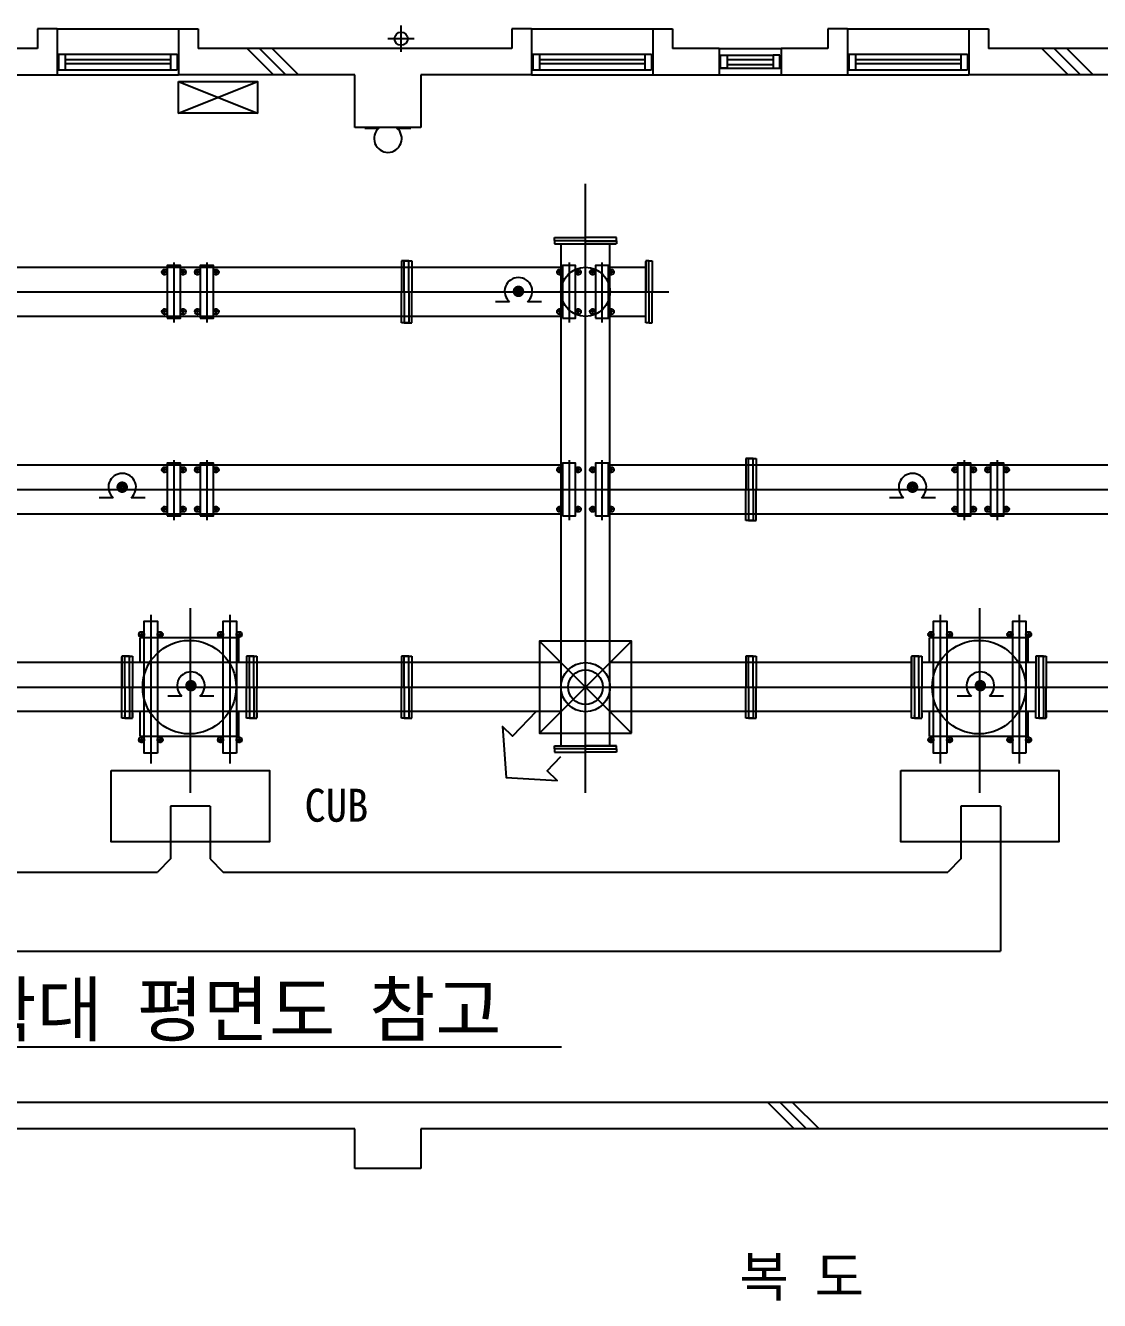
# Model space of a CAD drawing. Header units: millimetres. Extents: x -65013 to -1333, y -375790 to -325797.
# Drawn here: x -21527 to -13374, y -359687 to -350010 of the extents above; entities that cross this region are included whole.
import ezdxf
from ezdxf.enums import TextEntityAlignment as Align

# ---------------------------------------------------------------- set-up
doc = ezdxf.new("R2010")
doc.units = ezdxf.units.MM
for name, color, linetype in [('TZ-BASE', 253, 'Continuous'), ('TZ-LEAL', 1, 'Continuous'), ('TZ-LEAT', 3, 'Continuous')]:
    doc.layers.add(name, color=color, linetype=linetype)
doc.styles.get("Standard").update_dxf_attribs({"font": 'GulimChe.ttf'})
doc.linetypes.add('BATTINB', pattern='A,0,-0.0025,[134,GulimChe.ttf,S=0.0025,R=0,X=-0.0025,Y=0.01],-0.005,[134,GulimChe.ttf,S=0.0025,R=180,X=0.0025,Y=0.01],-0.0025', length=0.01)
doc.dimstyles.new('D80', dxfattribs={"dimscale": 80, "dimtxt": 3, "dimasz": 2.5, "dimexe": 0.5, "dimexo": 0.5, "dimgap": 0.5, "dimtad": 1, "dimdec": 0, "dimzin": 1, "dimdsep": 46, "dimlunit": 6, "dimtxsty": 'Standard', "dimcen": 1, "dimclrd": 1, "dimclre": 1, "dimclrt": 3, "dimadec": 0, "dimazin": 0, "dimtfac": 1, "dimtdec": 0, "dimtix": 1, "dimtmove": 2, "dimatfit": 3, "dimfxl": 0, "dimtvp": 2, "dimlwd": -1, "dimlwe": -1, "dimarcsym": 0})

msp = doc.modelspace()

# ---------------------------------------------------------------- linework, layer by layer
at = {"layer": 'TZ-BASE'}
for p, q in [((-18676, -350209.8), (-18676, -350009.8)), ((-21286, -350034.8), (-21436, -350034.8)), ((-21436, -350034.8), (-21436, -350184.8)), ((-21286, -350034.8), (-20366, -350034.8)), ((-21286, -350034.8), (-21286, -350384.8)), ((-20366, -350034.8), (-20366, -350384.8)), ((-20366, -350034.8), (-20216, -350034.8)), ((-20216, -350034.8), (-20216, -350184.8)), ((-18576, -350109.8), (-18776, -350109.8)), ((-17686, -350034.8), (-17836, -350034.8)), ((-17836, -350034.8), (-17836, -350184.8)), ((-17686, -350034.8), (-16766, -350034.8)), ((-17686, -350034.8), (-17686, -350384.8)), ((-16766, -350034.8), (-16766, -350384.8)), ((-16766, -350034.8), (-16616, -350034.8)), ((-16616, -350034.8), (-16616, -350184.8)), ((-15286, -350034.8), (-15436, -350034.8)), ((-15436, -350034.8), (-15436, -350184.8)), ((-15286, -350034.8), (-14366, -350034.8)), ((-15286, -350034.8), (-15286, -350384.8)), ((-14366, -350034.8), (-14366, -350384.8)), ((-14366, -350034.8), (-14216, -350034.8)), ((-14216, -350034.8), (-14216, -350184.8)), ((-21436, -350184.8), (-21791, -350184.8)), ((-17836, -350184.8), (-20216, -350184.8)), ((-19844.2, -350184.8), (-19644.2, -350384.8)), ((-19750, -350184.8), (-19550, -350384.8)), ((-19655.7, -350184.8), (-19455.7, -350384.8)), ((-16261, -350184.8), (-16616, -350184.8)), ((-16261, -350184.8), (-15791, -350184.8)), ((-16261, -350184.8), (-16261, -350384.8)), ((-15436, -350184.8), (-15791, -350184.8)), ((-15791, -350184.8), (-15791, -350384.8)), ((-11836, -350184.8), (-14216, -350184.8)), ((-13811.4, -350184.8), (-13611.4, -350384.8)), ((-13717.1, -350184.8), (-13517.1, -350384.8)), ((-13622.8, -350184.8), (-13422.8, -350384.8)), ((-21276, -350226.4), (-20376, -350226.4)), ((-21276, -350226.4), (-21276, -350346.4)), ((-21226, -350226.4), (-21226, -350346.4)), ((-21226, -350268), (-20426, -350268)), ((-21226, -350298), (-20426, -350298)), ((-20426, -350226.4), (-20426, -350346.4)), ((-20376, -350226.4), (-20376, -350346.4)), ((-17676, -350226.4), (-16776, -350226.4)), ((-17676, -350226.4), (-17676, -350346.4)), ((-17626, -350226.4), (-17626, -350346.4)), ((-17626, -350268), (-16826, -350268)), ((-17626, -350298), (-16826, -350298)), ((-16826, -350226.4), (-16826, -350346.4)), ((-16776, -350226.4), (-16776, -350346.4)), ((-16251, -350234.8), (-15851, -350234.8)), ((-16201, -350268.2), (-15851, -350268.2)), ((-16201, -350306.5), (-15851, -350306.5)), ((-15276, -350226.4), (-14376, -350226.4)), ((-15276, -350226.4), (-15276, -350346.4)), ((-15226, -350226.4), (-15226, -350346.4)), ((-15226, -350268), (-14426, -350268)), ((-15226, -350298), (-14426, -350298)), ((-14426, -350226.4), (-14426, -350346.4)), ((-14376, -350226.4), (-14376, -350346.4)), ((-21791, -350384.8), (-21286, -350384.8)), ((-21286, -350384.8), (-20366, -350384.8)), ((-21276, -350346.4), (-20376, -350346.4)), ((-19026, -350384.8), (-20366, -350384.8)), ((-19026, -350784.8), (-19026, -350384.8)), ((-18526, -350384.8), (-18526, -350784.8)), ((-17686, -350384.8), (-18526, -350384.8)), ((-17686, -350384.8), (-16766, -350384.8)), ((-17676, -350346.4), (-16776, -350346.4)), ((-16766, -350384.8), (-16261, -350384.8)), ((-16261, -350384.8), (-15791, -350384.8)), ((-16251, -350334.8), (-15851, -350334.8)), ((-15791, -350384.8), (-15286, -350384.8)), ((-15286, -350384.8), (-14366, -350384.8)), ((-15276, -350346.4), (-14376, -350346.4)), ((-13026, -350384.8), (-14366, -350384.8)), ((-20366, -350674.8), (-19766, -350434.8)), ((-20366, -350434.8), (-19766, -350674.8)), ((-18526, -350784.8), (-19026, -350784.8)), ((-18951, -350788), (-18844.5, -350788)), ((-18707.5, -350788), (-18601, -350788)), ((-18707.5, -350788), (-18601, -350788)), ((-17276, -355834), (-17276, -351211.8)), ((-17511, -351642.1), (-17511, -351620.1)), ((-17511, -351620.1), (-17276, -351620.1)), ((-17511, -351645.1), (-17511, -351667.1)), ((-17479, -351645.1), (-17510, -351645.1)), ((-17276, -351645.1), (-17510, -351645.1)), ((-17041, -351620.1), (-17276, -351620.1)), ((-17276, -351645.1), (-17042, -351645.1)), ((-17073.1, -351645.1), (-17042, -351645.1)), ((-17041, -351645.1), (-17041, -351620.1)), ((-17041, -351645.1), (-17041, -351667.1)), ((-17511, -351667.1), (-17276, -351667.1)), ((-17511, -351667.1), (-17276, -351667.1)), ((-17506, -351667.1), (-17276, -351667.1)), ((-17462, -351667.1), (-17462, -355477.4)), ((-17041, -351667.1), (-17276, -351667.1)), ((-17276, -351667.1), (-17046, -351667.1)), ((-17090, -355477.4), (-17090, -351667.1)), ((-17090, -351667.1), (-17046, -351667.1)), ((-17462, -351845.6), (-34770.8, -351845.6)), ((-20471.5, -351906.9), (-20471.5, -351856.3)), ((-20401, -351807.7), (-20401, -352265.1)), ((-20330.6, -351906.9), (-20330.6, -351856.3)), ((-20221.5, -351906.9), (-20221.5, -351856.3)), ((-20151, -351807.7), (-20151, -352265.1)), ((-20080.6, -351906.9), (-20080.6, -351856.3)), ((-18651.7, -351796.6), (-18673.7, -351796.6)), ((-18673.7, -351796.6), (-18673.7, -352031.6)), ((-18651.7, -351806.6), (-18651.7, -351797.6)), ((-18651.7, -352031.6), (-18651.7, -351797.6)), ((-18617.7, -351796.6), (-18650.7, -351796.6)), ((-18650.7, -351796.6), (-18617.7, -351796.6)), ((-18650.7, -351796.6), (-18617.7, -351796.6)), ((-18617.7, -351796.6), (-18650.7, -351796.6)), ((-18616.7, -351796.6), (-18594.7, -351796.6)), ((-18616.7, -351806.6), (-18616.7, -351797.6)), ((-18616.7, -352031.6), (-18616.7, -351797.6)), ((-18594.7, -351796.6), (-18594.7, -352031.6)), ((-17471.5, -351906.9), (-17471.5, -351856.3)), ((-17401, -351807.7), (-17401, -352265.1)), ((-17330.6, -351906.9), (-17330.6, -351856.3)), ((-17221.5, -351906.9), (-17221.5, -351856.3)), ((-17151, -351807.7), (-17151, -352265.1)), ((-16817.1, -351845.6), (-17090, -351845.6)), ((-17080.6, -351906.9), (-17080.6, -351856.3)), ((-16817.1, -351796.6), (-16817.1, -352031.6)), ((-16795.1, -351796.6), (-16817.1, -351796.6)), ((-16817.1, -352031.6), (-16817.1, -351801.6)), ((-16817.1, -351845.6), (-16817.1, -351801.6)), ((-16795.1, -351796.6), (-16770.1, -351796.6)), ((-16795.1, -352031.6), (-16795.1, -351797.6)), ((-16795.1, -351828.7), (-16795.1, -351797.6)), ((-16770.1, -351796.6), (-16770.1, -352031.6)), ((-20446.1, -351881.6), (-20496.8, -351881.6)), ((-20305.3, -351881.6), (-20355.9, -351881.6)), ((-20196.1, -351881.6), (-20246.8, -351881.6)), ((-20055.3, -351881.6), (-20105.9, -351881.6)), ((-17446.1, -351881.6), (-17496.8, -351881.6)), ((-17305.3, -351881.6), (-17355.9, -351881.6)), ((-17196.1, -351881.6), (-17246.8, -351881.6)), ((-17055.3, -351881.6), (-17105.9, -351881.6)), ((-53976.1, -352031.6), (-16643.2, -352031.6)), ((-18673.7, -352266.6), (-18673.7, -352031.6)), ((-18651.7, -352031.6), (-18651.7, -352265.6)), ((-18616.7, -352031.6), (-18616.7, -352265.6)), ((-18594.7, -352266.6), (-18594.7, -352031.6)), ((-16817.1, -352266.6), (-16817.1, -352031.6)), ((-16817.1, -352266.6), (-16817.1, -352031.6)), ((-16817.1, -352261.6), (-16817.1, -352031.6)), ((-16795.1, -352031.6), (-16795.1, -352265.6)), ((-16770.1, -352266.6), (-16770.1, -352031.6)), ((-17853.4, -352107.2), (-17959.9, -352107.2)), ((-17609.9, -352107.2), (-17716.4, -352107.2)), ((-17462, -352217.6), (-34770.8, -352217.6)), ((-20446.1, -352181.6), (-20496.8, -352181.6)), ((-20471.5, -352206.9), (-20471.5, -352156.3)), ((-20305.3, -352181.6), (-20355.9, -352181.6)), ((-20330.6, -352206.9), (-20330.6, -352156.3)), ((-20196.1, -352181.6), (-20246.8, -352181.6)), ((-20221.5, -352206.9), (-20221.5, -352156.3)), ((-20055.3, -352181.6), (-20105.9, -352181.6)), ((-20080.6, -352206.9), (-20080.6, -352156.3)), ((-17446.1, -352181.6), (-17496.8, -352181.6)), ((-17471.5, -352206.9), (-17471.5, -352156.3)), ((-17305.3, -352181.6), (-17355.9, -352181.6)), ((-17330.6, -352206.9), (-17330.6, -352156.3)), ((-17196.1, -352181.6), (-17246.8, -352181.6)), ((-17221.5, -352206.9), (-17221.5, -352156.3)), ((-17055.3, -352181.6), (-17105.9, -352181.6)), ((-16817.1, -352217.6), (-17090, -352217.6)), ((-17080.6, -352206.9), (-17080.6, -352156.3)), ((-16795.1, -352234.6), (-16795.1, -352265.6)), ((-18651.7, -352266.6), (-18673.7, -352266.6)), ((-18651.7, -352256.6), (-18651.7, -352265.6)), ((-18651.7, -352256.6), (-18651.7, -352265.6)), ((-18617.7, -352266.6), (-18650.7, -352266.6)), ((-18650.7, -352266.6), (-18617.7, -352266.6)), ((-18650.7, -352266.6), (-18617.7, -352266.6)), ((-18617.7, -352266.6), (-18650.7, -352266.6)), ((-18616.7, -352256.6), (-18616.7, -352265.6)), ((-18616.7, -352266.6), (-18594.7, -352266.6)), ((-16795.1, -352266.6), (-16817.1, -352266.6)), ((-16792.1, -352266.6), (-16770.1, -352266.6)), ((-20401, -353307.7), (-20401, -353765.1)), ((-20151, -353307.7), (-20151, -353765.1)), ((-17401, -353307.7), (-17401, -353765.1)), ((-17151, -353307.7), (-17151, -353765.1)), ((-16037.8, -353296.6), (-16059.8, -353296.6)), ((-16059.8, -353296.6), (-16059.8, -353531.6)), ((-16037.8, -353306.6), (-16037.8, -353297.6)), ((-16037.8, -353531.6), (-16037.8, -353297.6)), ((-16003.8, -353296.6), (-16036.8, -353296.6)), ((-16036.8, -353296.6), (-16003.8, -353296.6)), ((-16036.8, -353296.6), (-16003.8, -353296.6)), ((-16003.8, -353296.6), (-16036.8, -353296.6)), ((-16002.8, -353296.6), (-15980.8, -353296.6)), ((-16002.8, -353306.6), (-16002.8, -353297.6)), ((-16002.8, -353531.6), (-16002.8, -353297.6)), ((-15980.8, -353296.6), (-15980.8, -353531.6)), ((-14401, -353307.7), (-14401, -353765.1)), ((-14151, -353307.7), (-14151, -353765.1)), ((-17462, -353345.6), (-28770.8, -353345.6)), ((-20446.1, -353381.6), (-20496.8, -353381.6)), ((-20471.5, -353406.9), (-20471.5, -353356.3)), ((-20305.3, -353381.6), (-20355.9, -353381.6)), ((-20330.6, -353406.9), (-20330.6, -353356.3)), ((-20196.1, -353381.6), (-20246.8, -353381.6)), ((-20221.5, -353406.9), (-20221.5, -353356.3)), ((-20055.3, -353381.6), (-20105.9, -353381.6)), ((-20080.6, -353406.9), (-20080.6, -353356.3)), ((-17446.1, -353381.6), (-17496.8, -353381.6)), ((-17471.5, -353406.9), (-17471.5, -353356.3)), ((-17305.3, -353381.6), (-17355.9, -353381.6)), ((-17330.6, -353406.9), (-17330.6, -353356.3)), ((-17196.1, -353381.6), (-17246.8, -353381.6)), ((-17221.5, -353406.9), (-17221.5, -353356.3)), ((-17055.3, -353381.6), (-17105.9, -353381.6)), ((-11462, -353345.6), (-17090, -353345.6)), ((-17080.6, -353406.9), (-17080.6, -353356.3)), ((-14446.1, -353381.6), (-14496.8, -353381.6)), ((-14471.5, -353406.9), (-14471.5, -353356.3)), ((-14305.3, -353381.6), (-14355.9, -353381.6)), ((-14330.6, -353406.9), (-14330.6, -353356.3)), ((-14196.1, -353381.6), (-14246.8, -353381.6)), ((-14221.5, -353406.9), (-14221.5, -353356.3)), ((-14055.3, -353381.6), (-14105.9, -353381.6)), ((-14080.6, -353406.9), (-14080.6, -353356.3)), ((-48021, -353531.6), (-10662.6, -353531.6)), ((-20861.7, -353593.6), (-20968.2, -353593.6)), ((-20618.2, -353593.6), (-20724.7, -353593.6)), ((-16059.8, -353766.6), (-16059.8, -353531.6)), ((-16037.8, -353531.6), (-16037.8, -353765.6)), ((-16002.8, -353531.6), (-16002.8, -353765.6)), ((-15980.8, -353766.6), (-15980.8, -353531.6)), ((-14861.7, -353593.6), (-14968.2, -353593.6)), ((-14618.2, -353593.6), (-14724.7, -353593.6)), ((-20446.1, -353681.6), (-20496.8, -353681.6)), ((-20471.5, -353706.9), (-20471.5, -353656.3)), ((-20305.3, -353681.6), (-20355.9, -353681.6)), ((-20330.6, -353706.9), (-20330.6, -353656.3)), ((-20196.1, -353681.6), (-20246.8, -353681.6)), ((-20221.5, -353706.9), (-20221.5, -353656.3)), ((-20055.3, -353681.6), (-20105.9, -353681.6)), ((-20080.6, -353706.9), (-20080.6, -353656.3)), ((-17446.1, -353681.6), (-17496.8, -353681.6)), ((-17471.5, -353706.9), (-17471.5, -353656.3)), ((-17305.3, -353681.6), (-17355.9, -353681.6)), ((-17330.6, -353706.9), (-17330.6, -353656.3)), ((-17196.1, -353681.6), (-17246.8, -353681.6)), ((-17221.5, -353706.9), (-17221.5, -353656.3)), ((-17055.3, -353681.6), (-17105.9, -353681.6)), ((-17080.6, -353706.9), (-17080.6, -353656.3)), ((-14446.1, -353681.6), (-14496.8, -353681.6)), ((-14471.5, -353706.9), (-14471.5, -353656.3)), ((-14305.3, -353681.6), (-14355.9, -353681.6)), ((-14330.6, -353706.9), (-14330.6, -353656.3)), ((-14196.1, -353681.6), (-14246.8, -353681.6)), ((-14221.5, -353706.9), (-14221.5, -353656.3)), ((-14055.3, -353681.6), (-14105.9, -353681.6)), ((-14080.6, -353706.9), (-14080.6, -353656.3)), ((-17462, -353717.6), (-28770.8, -353717.6)), ((-11462, -353717.6), (-17090, -353717.6)), ((-16037.8, -353766.6), (-16059.8, -353766.6)), ((-16037.8, -353756.6), (-16037.8, -353765.6)), ((-16037.8, -353756.6), (-16037.8, -353765.6)), ((-16003.8, -353766.6), (-16036.8, -353766.6)), ((-16036.8, -353766.6), (-16003.8, -353766.6)), ((-16036.8, -353766.6), (-16003.8, -353766.6)), ((-16003.8, -353766.6), (-16036.8, -353766.6)), ((-16002.8, -353756.6), (-16002.8, -353765.6)), ((-16002.8, -353766.6), (-15980.8, -353766.6)), ((-20276, -355834), (-20276, -354432.8)), ((-14282.8, -355834), (-14282.8, -354432.8)), ((-20576, -354481.6), (-20576, -355611.7)), ((-19976, -354481.6), (-19976, -355611.7)), ((-14582.8, -354481.6), (-14582.8, -355611.7)), ((-13982.8, -354481.6), (-13982.8, -355611.7)), ((-20671.8, -354631.6), (-20621.1, -354631.6)), ((-19907.8, -354656.6), (-20657.8, -354656.6)), ((-20657.8, -354845.6), (-20657.8, -354656.6)), ((-20646.5, -354606.3), (-20646.5, -354656.9)), ((-20530.9, -354631.6), (-20480.3, -354631.6)), ((-20505.6, -354606.3), (-20505.6, -354656.9)), ((-20071.8, -354631.6), (-20021.1, -354631.6)), ((-20046.5, -354606.3), (-20046.5, -354656.9)), ((-19930.9, -354631.6), (-19880.3, -354631.6)), ((-19907.8, -354845.6), (-19907.8, -354656.6)), ((-19905.6, -354606.3), (-19905.6, -354656.9)), ((-14678.5, -354631.6), (-14627.9, -354631.6)), ((-13914.5, -354656.6), (-14664.5, -354656.6)), ((-14664.5, -354845.6), (-14664.5, -354656.6)), ((-14653.2, -354606.3), (-14653.2, -354656.9)), ((-14537.7, -354631.6), (-14487, -354631.6)), ((-14512.4, -354606.3), (-14512.4, -354656.9)), ((-14078.5, -354631.6), (-14027.9, -354631.6)), ((-14053.2, -354606.3), (-14053.2, -354656.9)), ((-13937.7, -354631.6), (-13887, -354631.6)), ((-13914.5, -354845.6), (-13914.5, -354656.6)), ((-13912.4, -354606.3), (-13912.4, -354656.9)), ((-16926, -354681.6), (-17626, -355381.6)), ((-16926, -355381.6), (-17626, -354681.6)), ((-16926, -354681.6), (-17626, -355381.6)), ((-16926, -355381.6), (-17626, -354681.6)), ((-17462, -354845.6), (-25770.8, -354845.6)), ((-20794.8, -354796.6), (-20794.8, -355042.1)), ((-20772.8, -354796.6), (-20794.8, -354796.6)), ((-20794.8, -355042.1), (-20794.8, -354801.6)), ((-20772.8, -354806.6), (-20772.8, -354797.6)), ((-20772.8, -355042.1), (-20772.8, -354797.6)), ((-20738.8, -354796.6), (-20771.8, -354796.6)), ((-20771.8, -354796.6), (-20738.8, -354796.6)), ((-20737.8, -354796.6), (-20715.8, -354796.6)), ((-20737.8, -354839.2), (-20737.8, -354797.6)), ((-20737.8, -354797.6), (-20737.8, -354806.6)), ((-20737.8, -354797.6), (-20737.8, -354806.6)), ((-20737.8, -355042.1), (-20737.8, -354797.6)), ((-20715.8, -354796.6), (-20715.8, -355042.1)), ((-20715.8, -354801.6), (-20715.8, -355042.1)), ((-19849.8, -354845.6), (-20715.8, -354845.6)), ((-19827.8, -354796.6), (-19849.8, -354796.6)), ((-19849.8, -354796.6), (-19849.8, -355042.1)), ((-19827.8, -354806.6), (-19827.8, -354797.6)), ((-19827.8, -355042.1), (-19827.8, -354797.6)), ((-19826.8, -354796.6), (-19793.8, -354796.6)), ((-19793.8, -354796.6), (-19826.8, -354796.6)), ((-19792.8, -354796.6), (-19770.8, -354796.6)), ((-19792.8, -354797.6), (-19792.8, -354806.6)), ((-19792.8, -354797.6), (-19792.8, -354806.6)), ((-19792.8, -354839.2), (-19792.8, -354797.6)), ((-19792.8, -355042.1), (-19792.8, -354797.6)), ((-19770.8, -354796.6), (-19770.8, -355042.1)), ((-19770.8, -354796.6), (-19770.8, -355042.1)), ((-19770.8, -354801.6), (-19770.8, -355042.1)), ((-18651.7, -354796.6), (-18673.7, -354796.6)), ((-18673.7, -354796.6), (-18673.7, -355031.6)), ((-18651.7, -354806.6), (-18651.7, -354797.6)), ((-18651.7, -355031.6), (-18651.7, -354797.6)), ((-18617.7, -354796.6), (-18650.7, -354796.6)), ((-18650.7, -354796.6), (-18617.7, -354796.6)), ((-18650.7, -354796.6), (-18617.7, -354796.6)), ((-18617.7, -354796.6), (-18650.7, -354796.6)), ((-18616.7, -354796.6), (-18594.7, -354796.6)), ((-18616.7, -354806.6), (-18616.7, -354797.6)), ((-18616.7, -355031.6), (-18616.7, -354797.6)), ((-18594.7, -354796.6), (-18594.7, -355031.6)), ((-14794.8, -354845.6), (-17090, -354845.6)), ((-16037.8, -354796.6), (-16059.8, -354796.6)), ((-16059.8, -354796.6), (-16059.8, -355031.6)), ((-16037.8, -354806.6), (-16037.8, -354797.6)), ((-16037.8, -355031.6), (-16037.8, -354797.6)), ((-16003.8, -354796.6), (-16036.8, -354796.6)), ((-16036.8, -354796.6), (-16003.8, -354796.6)), ((-16036.8, -354796.6), (-16003.8, -354796.6)), ((-16003.8, -354796.6), (-16036.8, -354796.6)), ((-16002.8, -354796.6), (-15980.8, -354796.6)), ((-16002.8, -354806.6), (-16002.8, -354797.6)), ((-16002.8, -355031.6), (-16002.8, -354797.6)), ((-15980.8, -354796.6), (-15980.8, -355031.6)), ((-14801.5, -354796.6), (-14801.5, -355042.1)), ((-14779.5, -354796.6), (-14801.5, -354796.6)), ((-14801.5, -355042.1), (-14801.5, -354801.6)), ((-14779.5, -354806.6), (-14779.5, -354797.6)), ((-14779.5, -355042.1), (-14779.5, -354797.6)), ((-14745.5, -354796.6), (-14778.5, -354796.6)), ((-14778.5, -354796.6), (-14745.5, -354796.6)), ((-14744.5, -354796.6), (-14722.5, -354796.6)), ((-14744.5, -354839.2), (-14744.5, -354797.6)), ((-14744.5, -354797.6), (-14744.5, -354806.6)), ((-14744.5, -354797.6), (-14744.5, -354806.6)), ((-14744.5, -355042.1), (-14744.5, -354797.6)), ((-14722.5, -354796.6), (-14722.5, -355042.1)), ((-14722.5, -354801.6), (-14722.5, -355042.1)), ((-13856.5, -354845.6), (-14722.5, -354845.6)), ((-13834.5, -354796.6), (-13856.5, -354796.6)), ((-13856.5, -354796.6), (-13856.5, -355042.1)), ((-13834.5, -354806.6), (-13834.5, -354797.6)), ((-13834.5, -355042.1), (-13834.5, -354797.6)), ((-13833.5, -354796.6), (-13800.5, -354796.6)), ((-13800.5, -354796.6), (-13833.5, -354796.6)), ((-13799.5, -354796.6), (-13777.5, -354796.6)), ((-13799.5, -354797.6), (-13799.5, -354806.6)), ((-13799.5, -354797.6), (-13799.5, -354806.6)), ((-13799.5, -354839.2), (-13799.5, -354797.6)), ((-13799.5, -355042.1), (-13799.5, -354797.6)), ((-13777.5, -354796.6), (-13777.5, -355042.1)), ((-13777.5, -354796.6), (-13777.5, -355042.1)), ((-13777.5, -354801.6), (-13777.5, -355042.1)), ((-11462, -354845.6), (-13770.8, -354845.6)), ((-53976.1, -355031.6), (-10662.6, -355031.6)), ((-20794.8, -355256.1), (-20794.8, -355031.6)), ((-20794.8, -355266.6), (-20794.8, -355042.1)), ((-20772.8, -355031.6), (-20772.8, -355255.1)), ((-20772.8, -355042.1), (-20772.8, -355265.6)), ((-20737.8, -355042.1), (-20737.8, -355265.6)), ((-20715.8, -355266.6), (-20715.8, -355042.1)), ((-20715.8, -355266.6), (-20715.8, -355042.1)), ((-19849.8, -355266.6), (-19849.8, -355042.1)), ((-19827.8, -355042.1), (-19827.8, -355265.6)), ((-19792.8, -355042.1), (-19792.8, -355265.6)), ((-19770.8, -355266.6), (-19770.8, -355042.1)), ((-18673.7, -355266.6), (-18673.7, -355031.6)), ((-18651.7, -355031.6), (-18651.7, -355265.6)), ((-18616.7, -355031.6), (-18616.7, -355265.6)), ((-18594.7, -355266.6), (-18594.7, -355031.6)), ((-17540.9, -355031.6), (-17001.1, -355031.6)), ((-16059.8, -355266.6), (-16059.8, -355031.6)), ((-16037.8, -355031.6), (-16037.8, -355265.6)), ((-16002.8, -355031.6), (-16002.8, -355265.6)), ((-15980.8, -355266.6), (-15980.8, -355031.6)), ((-14801.5, -355256.1), (-14801.5, -355031.6)), ((-14801.5, -355266.6), (-14801.5, -355042.1)), ((-14779.5, -355031.6), (-14779.5, -355255.1)), ((-14779.5, -355042.1), (-14779.5, -355265.6)), ((-14744.5, -355042.1), (-14744.5, -355265.6)), ((-14722.5, -355266.6), (-14722.5, -355042.1)), ((-14722.5, -355266.6), (-14722.5, -355042.1)), ((-13856.5, -355266.6), (-13856.5, -355042.1)), ((-13834.5, -355042.1), (-13834.5, -355265.6)), ((-13799.5, -355042.1), (-13799.5, -355265.6)), ((-13777.5, -355266.6), (-13777.5, -355042.1)), ((-20340, -355100.2), (-20446.5, -355100.2)), ((-20096.5, -355100.2), (-20203, -355100.2)), ((-14346.7, -355100.2), (-14453.2, -355100.2)), ((-14103.2, -355100.2), (-14209.7, -355100.2)), ((-17462, -355217.6), (-25770.8, -355217.6)), ((-20772.8, -355234.5), (-20772.8, -355255.1)), ((-20737.8, -355234.5), (-20737.8, -355265.6)), ((-19849.8, -355217.6), (-20715.8, -355217.6)), ((-20715.8, -355227.1), (-20715.8, -355261.6)), ((-20657.8, -355406.6), (-20657.8, -355217.6)), ((-19907.8, -355406.6), (-19907.8, -355217.6)), ((-19792.8, -355245), (-19792.8, -355265.6)), ((-19770.8, -355227.1), (-19770.8, -355261.6)), ((-14794.8, -355217.6), (-17090, -355217.6)), ((-14779.5, -355234.5), (-14779.5, -355255.1)), ((-14744.5, -355234.5), (-14744.5, -355265.6)), ((-13856.5, -355217.6), (-14722.5, -355217.6)), ((-14722.5, -355227.1), (-14722.5, -355261.6)), ((-14664.5, -355406.6), (-14664.5, -355217.6)), ((-13914.5, -355406.6), (-13914.5, -355217.6)), ((-13799.5, -355245), (-13799.5, -355265.6)), ((-13777.5, -355227.1), (-13777.5, -355261.6)), ((-11462, -355217.6), (-13770.8, -355217.6)), ((-20772.8, -355266.6), (-20794.8, -355266.6)), ((-20772.8, -355246.1), (-20772.8, -355255.1)), ((-20772.8, -355255.1), (-20772.8, -355246.1)), ((-20772.8, -355256.6), (-20772.8, -355265.6)), ((-20738.8, -355266.6), (-20771.8, -355266.6)), ((-20771.8, -355266.6), (-20738.8, -355266.6)), ((-20737.8, -355265.6), (-20737.8, -355256.6)), ((-20737.8, -355265.6), (-20737.8, -355256.6)), ((-20737.8, -355266.6), (-20715.8, -355266.6)), ((-19827.8, -355266.6), (-19849.8, -355266.6)), ((-19827.8, -355256.6), (-19827.8, -355265.6)), ((-19826.8, -355266.6), (-19793.8, -355266.6)), ((-19793.8, -355266.6), (-19826.8, -355266.6)), ((-19792.8, -355265.6), (-19792.8, -355256.6)), ((-19792.8, -355265.6), (-19792.8, -355256.6)), ((-19792.8, -355266.6), (-19770.8, -355266.6)), ((-18651.7, -355266.6), (-18673.7, -355266.6)), ((-18651.7, -355256.6), (-18651.7, -355265.6)), ((-18651.7, -355256.6), (-18651.7, -355265.6)), ((-18617.7, -355266.6), (-18650.7, -355266.6)), ((-18650.7, -355266.6), (-18617.7, -355266.6)), ((-18650.7, -355266.6), (-18617.7, -355266.6)), ((-18617.7, -355266.6), (-18650.7, -355266.6)), ((-18616.7, -355256.6), (-18616.7, -355265.6)), ((-18616.7, -355266.6), (-18594.7, -355266.6)), ((-16037.8, -355266.6), (-16059.8, -355266.6)), ((-16037.8, -355256.6), (-16037.8, -355265.6)), ((-16037.8, -355256.6), (-16037.8, -355265.6)), ((-16003.8, -355266.6), (-16036.8, -355266.6)), ((-16036.8, -355266.6), (-16003.8, -355266.6)), ((-16036.8, -355266.6), (-16003.8, -355266.6)), ((-16003.8, -355266.6), (-16036.8, -355266.6)), ((-16002.8, -355256.6), (-16002.8, -355265.6)), ((-16002.8, -355266.6), (-15980.8, -355266.6)), ((-14779.5, -355266.6), (-14801.5, -355266.6)), ((-14779.5, -355246.1), (-14779.5, -355255.1)), ((-14779.5, -355255.1), (-14779.5, -355246.1)), ((-14779.5, -355256.6), (-14779.5, -355265.6)), ((-14745.5, -355266.6), (-14778.5, -355266.6)), ((-14778.5, -355266.6), (-14745.5, -355266.6)), ((-14744.5, -355265.6), (-14744.5, -355256.6)), ((-14744.5, -355265.6), (-14744.5, -355256.6)), ((-14744.5, -355266.6), (-14722.5, -355266.6)), ((-13834.5, -355266.6), (-13856.5, -355266.6)), ((-13834.5, -355256.6), (-13834.5, -355265.6)), ((-13833.5, -355266.6), (-13800.5, -355266.6)), ((-13800.5, -355266.6), (-13833.5, -355266.6)), ((-13799.5, -355265.6), (-13799.5, -355256.6)), ((-13799.5, -355265.6), (-13799.5, -355256.6)), ((-13799.5, -355266.6), (-13777.5, -355266.6)), ((-20671.8, -355431.6), (-20621.1, -355431.6)), ((-19907.8, -355406.6), (-20657.8, -355406.6)), ((-20646.5, -355406.3), (-20646.5, -355456.9)), ((-20530.9, -355431.6), (-20480.3, -355431.6)), ((-20505.6, -355406.3), (-20505.6, -355456.9)), ((-20071.8, -355431.6), (-20021.1, -355431.6)), ((-20046.5, -355406.3), (-20046.5, -355456.9)), ((-19930.9, -355431.6), (-19880.3, -355431.6)), ((-19905.6, -355406.3), (-19905.6, -355456.9)), ((-14678.5, -355431.6), (-14627.9, -355431.6)), ((-13914.5, -355406.6), (-14664.5, -355406.6)), ((-14653.2, -355406.3), (-14653.2, -355456.9)), ((-14537.7, -355431.6), (-14487, -355431.6)), ((-14512.4, -355406.3), (-14512.4, -355456.9)), ((-14078.5, -355431.6), (-14027.9, -355431.6)), ((-14053.2, -355406.3), (-14053.2, -355456.9)), ((-13937.7, -355431.6), (-13887, -355431.6)), ((-13912.4, -355406.3), (-13912.4, -355456.9)), ((-17511, -355499.4), (-17511, -355477.4)), ((-17511, -355477.4), (-17276, -355477.4)), ((-17511, -355477.4), (-17276, -355477.4)), ((-17511, -355502.4), (-17511, -355524.4)), ((-17511, -355524.4), (-17276, -355524.4)), ((-17479, -355499.4), (-17510, -355499.4)), ((-17276, -355499.4), (-17510, -355499.4)), ((-17506, -355477.4), (-17276, -355477.4)), ((-17041, -355477.4), (-17276, -355477.4)), ((-17276, -355477.4), (-17046, -355477.4)), ((-17276, -355499.4), (-17042, -355499.4)), ((-17041, -355524.4), (-17276, -355524.4)), ((-17090, -355477.4), (-17046, -355477.4)), ((-17073.1, -355499.4), (-17042, -355499.4)), ((-17041, -355499.4), (-17041, -355477.4)), ((-17041, -355499.4), (-17041, -355524.4)), ((-20426, -355934.8), (-20426, -356334.8)), ((-20126, -355934.8), (-20426, -355934.8)), ((-20126, -355934.8), (-20126, -356334.8)), ((-14426, -355934.8), (-14426, -356334.8)), ((-14126, -355934.8), (-14426, -355934.8)), ((-14126, -355934.8), (-14126, -357034.8)), ((-20426, -356334.8), (-20526.1, -356434.8)), ((-20126, -356334.8), (-20026.8, -356434.8)), ((-14426, -356334.8), (-14526.1, -356434.8)), ((-26026.8, -356434.8), (-20526.1, -356434.8)), ((-20026.8, -356434.8), (-14526.1, -356434.8)), ((-48999.5, -357034.8), (-14126, -357034.8)), ((-6726, -358184.8), (-43266, -358184.8)), ((-15891.9, -358184.8), (-15691.9, -358384.8)), ((-15797.6, -358184.8), (-15597.6, -358384.8)), ((-15703.3, -358184.8), (-15503.3, -358384.8)), ((-19026, -358384.8), (-24526, -358384.8)), ((-19026, -358684.8), (-19026, -358384.8)), ((-18526, -358384.8), (-18526, -358684.8)), ((-13026, -358384.8), (-18526, -358384.8)), ((-18526, -358684.8), (-19026, -358684.8))]:
    msp.add_line(p, q, dxfattribs=at)
for points in [[(-16251, -350234.8), (-16201, -350234.8), (-16201, -350334.8), (-16251, -350334.8)], [(-15801, -350234.8), (-15851, -350234.8), (-15851, -350334.8), (-15801, -350334.8)], [(-20366, -350434.8), (-19766, -350434.8), (-19766, -350674.8), (-20366, -350674.8)], [(-20451, -352231.6), (-20351, -352231.6), (-20351, -351831.6), (-20451, -351831.6)], [(-20201, -352231.6), (-20101, -352231.6), (-20101, -351831.6), (-20201, -351831.6)], [(-17451, -352231.6), (-17351, -352231.6), (-17351, -351831.6), (-17451, -351831.6)], [(-17201, -352231.6), (-17101, -352231.6), (-17101, -351831.6), (-17201, -351831.6)], [(-20451, -353731.6), (-20351, -353731.6), (-20351, -353331.6), (-20451, -353331.6)], [(-20201, -353731.6), (-20101, -353731.6), (-20101, -353331.6), (-20201, -353331.6)], [(-17451, -353731.6), (-17351, -353731.6), (-17351, -353331.6), (-17451, -353331.6)], [(-17201, -353731.6), (-17101, -353731.6), (-17101, -353331.6), (-17201, -353331.6)], [(-14451, -353731.6), (-14351, -353731.6), (-14351, -353331.6), (-14451, -353331.6)], [(-14201, -353731.6), (-14101, -353731.6), (-14101, -353331.6), (-14201, -353331.6)], [(-20526, -355531.6), (-20626, -355531.6), (-20626, -354531.6), (-20526, -354531.6)], [(-19926, -355531.6), (-20026, -355531.6), (-20026, -354531.6), (-19926, -354531.6)], [(-14532.8, -355531.6), (-14632.8, -355531.6), (-14632.8, -354531.6), (-14532.8, -354531.6)], [(-13932.8, -355531.6), (-14032.8, -355531.6), (-14032.8, -354531.6), (-13932.8, -354531.6)], [(-16926, -355381.6), (-16926, -354681.6), (-17626, -354681.6), (-17626, -355381.6)], [(-16926, -355381.6), (-16926, -354681.6), (-17626, -354681.6), (-17626, -355381.6)], [(-20876, -355664.8), (-19676, -355664.8), (-19676, -356204.8), (-20876, -356204.8)], [(-14882.8, -355664.8), (-13682.8, -355664.8), (-13682.8, -356204.8), (-14882.8, -356204.8)]]:
    msp.add_lwpolyline(points, close=True, dxfattribs=at)
at = {"layer": 'TZ-BASE', "const_width": 41.4}
for points in [[(-17807.9, -352027.7, -1), (-17762, -352027.7, -1)], [(-20816.2, -353514, -1), (-20770.3, -353514, -1)], [(-14816.2, -353514, -1), (-14770.3, -353514, -1)], [(-20294.4, -355020.6, -1), (-20248.5, -355020.6, -1)], [(-14301.2, -355020.6, -1), (-14255.2, -355020.6, -1)]]:
    msp.add_lwpolyline(points, format="xyb", close=True, dxfattribs=at)
at = {"layer": 'TZ-BASE'}
msp.add_lwpolyline([(-17649.3, -355217.6), (-17831.4, -355402.8), (-17907, -355329.3), (-17878.4, -355717.2), (-17491.9, -355740.2), (-17567.5, -355666.7), (-17462, -355558.5)], dxfattribs=at)
for centre, radius in [((-18676, -350109.8), 50), ((-17276, -352031.6), 186.7), ((-20471.5, -351881.6), 20.4), ((-20330.6, -351881.6), 20.4), ((-20221.5, -351881.6), 20.4), ((-20080.6, -351881.6), 20.4), ((-17471.5, -351881.6), 20.4), ((-17330.6, -351881.6), 20.4), ((-17221.5, -351881.6), 20.4), ((-17080.6, -351881.6), 20.4), ((-20471.5, -352181.6), 20.4), ((-20330.6, -352181.6), 20.4), ((-20221.5, -352181.6), 20.4), ((-20080.6, -352181.6), 20.4), ((-17471.5, -352181.6), 20.4), ((-17330.6, -352181.6), 20.4), ((-17221.5, -352181.6), 20.4), ((-17080.6, -352181.6), 20.4), ((-20471.5, -353381.6), 20.4), ((-20330.6, -353381.6), 20.4), ((-20221.5, -353381.6), 20.4), ((-20080.6, -353381.6), 20.4), ((-17471.5, -353381.6), 20.4), ((-17330.6, -353381.6), 20.4), ((-17221.5, -353381.6), 20.4), ((-17080.6, -353381.6), 20.4), ((-14471.5, -353381.6), 20.4), ((-14330.6, -353381.6), 20.4), ((-14221.5, -353381.6), 20.4), ((-14080.6, -353381.6), 20.4), ((-20471.5, -353681.6), 20.4), ((-20330.6, -353681.6), 20.4), ((-20221.5, -353681.6), 20.4), ((-20080.6, -353681.6), 20.4), ((-17471.5, -353681.6), 20.4), ((-17330.6, -353681.6), 20.4), ((-17221.5, -353681.6), 20.4), ((-17080.6, -353681.6), 20.4), ((-14471.5, -353681.6), 20.4), ((-14330.6, -353681.6), 20.4), ((-14221.5, -353681.6), 20.4), ((-14080.6, -353681.6), 20.4), ((-20646.5, -354631.6), 20.4), ((-20505.6, -354631.6), 20.4), ((-20046.5, -354631.6), 20.4), ((-19905.6, -354631.6), 20.4), ((-14653.2, -354631.6), 20.4), ((-14512.4, -354631.6), 20.4), ((-14053.2, -354631.6), 20.4), ((-13912.4, -354631.6), 20.4), ((-20282.8, -355031.6), 355), ((-14289.5, -355031.6), 355), ((-17276, -355031.6), 186.7), ((-17276, -355031.6), 131.7), ((-20646.5, -355431.6), 20.4), ((-20505.6, -355431.6), 20.4), ((-20046.5, -355431.6), 20.4), ((-19905.6, -355431.6), 20.4), ((-14653.2, -355431.6), 20.4), ((-14512.4, -355431.6), 20.4), ((-14053.2, -355431.6), 20.4), ((-13912.4, -355431.6), 20.4)]:
    msp.add_circle(centre, radius, dxfattribs=at)
for centre, radius, start, end in [((-18776, -350867.6), 105, 130.72175, 49.27825), ((-18650.7, -351797.6), 1, 90, 180), ((-18650.7, -351797.6), 1, 90, 180), ((-18617.7, -351797.6), 1, 0, 90), ((-18617.7, -351797.6), 1, 0, 90), ((-17784.9, -352027.7), 105, 310.72175, 229.27825), ((-17784.9, -352027.7), 29.7, 0, 180), ((-17784.9, -352027.7), 29.7, 0, 180), ((-17784.9, -352027.7), 29.7, 180, 0), ((-17784.9, -352027.7), 29.7, 180, 0), ((-18650.7, -352265.6), 1, 180, 270), ((-18650.7, -352265.6), 1, 180, 270), ((-18650.7, -352265.6), 1, 180, 270), ((-18650.7, -352265.6), 1, 180, 270), ((-18617.7, -352265.6), 1, 270, 0), ((-18617.7, -352265.6), 1, 270, 0), ((-16036.8, -353297.6), 1, 90, 180), ((-16036.8, -353297.6), 1, 90, 180), ((-16003.8, -353297.6), 1, 0, 90), ((-16003.8, -353297.6), 1, 0, 90), ((-20793.2, -353514), 105, 310.72175, 229.27825), ((-20793.2, -353514), 29.7, 0, 180), ((-20793.2, -353514), 29.7, 0, 180), ((-14793.2, -353514), 105, 310.72175, 229.27825), ((-14793.2, -353514), 29.7, 0, 180), ((-14793.2, -353514), 29.7, 0, 180), ((-20793.2, -353514), 29.7, 180, 0), ((-20793.2, -353514), 29.7, 180, 0), ((-14793.2, -353514), 29.7, 180, 0), ((-14793.2, -353514), 29.7, 180, 0), ((-16036.8, -353765.6), 1, 180, 270), ((-16036.8, -353765.6), 1, 180, 270), ((-16036.8, -353765.6), 1, 180, 270), ((-16036.8, -353765.6), 1, 180, 270), ((-16003.8, -353765.6), 1, 270, 0), ((-16003.8, -353765.6), 1, 270, 0), ((-20771.8, -354797.6), 1, 90, 180), ((-20771.8, -354797.6), 1, 90, 180), ((-20738.8, -354797.6), 1, 0, 90), ((-20738.8, -354797.6), 1, 0, 90), ((-20738.8, -354797.6), 1, 0, 90), ((-20738.8, -354797.6), 1, 0, 90), ((-19826.8, -354797.6), 1, 90, 180), ((-19826.8, -354797.6), 1, 90, 180), ((-19793.8, -354797.6), 1, 0, 90), ((-19793.8, -354797.6), 1, 0, 90), ((-19793.8, -354797.6), 1, 0, 90), ((-19793.8, -354797.6), 1, 0, 90), ((-18650.7, -354797.6), 1, 90, 180), ((-18650.7, -354797.6), 1, 90, 180), ((-18617.7, -354797.6), 1, 0, 90), ((-18617.7, -354797.6), 1, 0, 90), ((-16036.8, -354797.6), 1, 90, 180), ((-16036.8, -354797.6), 1, 90, 180), ((-16003.8, -354797.6), 1, 0, 90), ((-16003.8, -354797.6), 1, 0, 90), ((-14778.5, -354797.6), 1, 90, 180), ((-14778.5, -354797.6), 1, 90, 180), ((-14745.5, -354797.6), 1, 0, 90), ((-14745.5, -354797.6), 1, 0, 90), ((-14745.5, -354797.6), 1, 0, 90), ((-14745.5, -354797.6), 1, 0, 90), ((-13833.5, -354797.6), 1, 90, 180), ((-13833.5, -354797.6), 1, 90, 180), ((-13800.5, -354797.6), 1, 0, 90), ((-13800.5, -354797.6), 1, 0, 90), ((-13800.5, -354797.6), 1, 0, 90), ((-13800.5, -354797.6), 1, 0, 90), ((-20271.5, -355020.6), 105, 310.72175, 229.27825), ((-14278.2, -355020.6), 105, 310.72175, 229.27825), ((-20271.5, -355020.6), 29.7, 0, 180), ((-20271.5, -355020.6), 29.7, 0, 180), ((-20271.5, -355020.6), 29.7, 180, 0), ((-20271.5, -355020.6), 29.7, 180, 0), ((-14278.2, -355020.6), 29.7, 0, 180), ((-14278.2, -355020.6), 29.7, 0, 180), ((-14278.2, -355020.6), 29.7, 180, 0), ((-14278.2, -355020.6), 29.7, 180, 0), ((-20771.8, -355265.6), 1, 180, 270), ((-20771.8, -355265.6), 1, 180, 270), ((-20738.8, -355265.6), 1, 270, 0), ((-20738.8, -355265.6), 1, 270, 0), ((-20738.8, -355265.6), 1, 270, 0), ((-20738.8, -355265.6), 1, 270, 0), ((-19826.8, -355265.6), 1, 180, 270), ((-19826.8, -355265.6), 1, 180, 270), ((-19793.8, -355265.6), 1, 270, 0), ((-19793.8, -355265.6), 1, 270, 0), ((-19793.8, -355265.6), 1, 270, 0), ((-19793.8, -355265.6), 1, 270, 0), ((-18650.7, -355265.6), 1, 180, 270), ((-18650.7, -355265.6), 1, 180, 270), ((-18650.7, -355265.6), 1, 180, 270), ((-18650.7, -355265.6), 1, 180, 270), ((-18617.7, -355265.6), 1, 270, 0), ((-18617.7, -355265.6), 1, 270, 0), ((-16036.8, -355265.6), 1, 180, 270), ((-16036.8, -355265.6), 1, 180, 270), ((-16036.8, -355265.6), 1, 180, 270), ((-16036.8, -355265.6), 1, 180, 270), ((-16003.8, -355265.6), 1, 270, 0), ((-16003.8, -355265.6), 1, 270, 0), ((-14778.5, -355265.6), 1, 180, 270), ((-14778.5, -355265.6), 1, 180, 270), ((-14745.5, -355265.6), 1, 270, 0), ((-14745.5, -355265.6), 1, 270, 0), ((-14745.5, -355265.6), 1, 270, 0), ((-14745.5, -355265.6), 1, 270, 0), ((-13833.5, -355265.6), 1, 180, 270), ((-13833.5, -355265.6), 1, 180, 270), ((-13800.5, -355265.6), 1, 270, 0), ((-13800.5, -355265.6), 1, 270, 0), ((-13800.5, -355265.6), 1, 270, 0), ((-13800.5, -355265.6), 1, 270, 0)]:
    msp.add_arc(centre, radius, start, end, dxfattribs=at)

# ---------------------------------------------------------------- texts
msp.add_text('CUB', height=250, dxfattribs=at).set_placement((-19167, -355927.8), align=Align.MIDDLE)
at = {"layer": 'TZ-BASE', "linetype": 'BATTINB'}
msp.add_text('복 도', height=300, dxfattribs=at).set_placement((-15634.3, -359655), align=Align.CENTER)
at = {"layer": 'TZ-LEAT', "insert": (-24713, -357720.6), "char_height": 400, "attachment_point": 7}
msp.add_mtext('통신기기실 확대 평면도 참고', dxfattribs=at)

# ---------------------------------------------------------------- leaders
at = {"layer": 'TZ-LEAL', "annotation_type": 0, "has_hookline": 1, "hookline_direction": 0, "text_width": 7254.3}
msp.add_leader([(-25939.7, -359515.8), (-25302, -357760.6), (-24753, -357760.6)], dimstyle='D80', dxfattribs=at)

doc.saveas('drawing.dxf')
